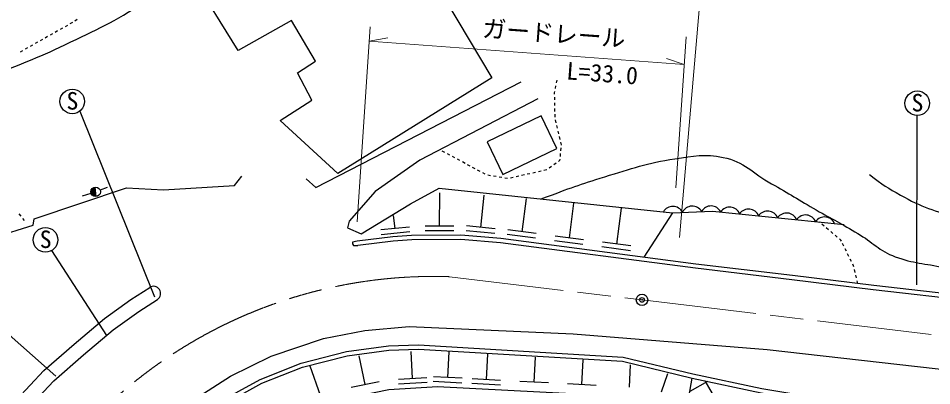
# Model space of a CAD drawing. Units: millimetres, scale not verified. Extents: x 40000 to 680000, y 20000 to 380000.
# Drawn here: x 326824 to 422472, y 271578 to 310062 of the extents above; entities that cross this region are included whole.
import ezdxf
from ezdxf.enums import TextEntityAlignment as Align

# ---------------------------------------------------------------- set-up
doc = ezdxf.new("R2010")
doc.units = ezdxf.units.MM
doc.header["$LTSCALE"] = 1000
doc.header["$PDMODE"] = 32
doc.header["$PDSIZE"] = 500
doc.linetypes.add('CHAIN', pattern=[18.5, 12, -1.5, 3.5, -1.5])
for name, color, linetype, lineweight in [('M-BGD', 7, 'Continuous', 25), ('M-BMK', 2, 'CHAIN', 13), ('M-BMK-SRVR', 3, 'Continuous', 25), ('M-STR-HTXT', 7, 'Continuous', 13), ('M-STR-STRC', 7, 'Continuous', 25)]:
    doc.layers.add(name, color=color, linetype=linetype, lineweight=lineweight)
doc.styles.add('ＭＳ ゴシック', font='')
doc.styles.get('ＭＳ ゴシック').set_extended_font_data('MS Gothic')

msp = doc.modelspace()

# ---------------------------------------------------------------- hatches: boundary and pattern name
at = {"layer": 'M-BGD'}
msp.add_hatch(color=256, dxfattribs=at).paths.add_polyline_path([(334997, 291391), (334865, 292383, 0.15649), (334587, 292256, 0.2885), (334444, 291743, 0.37347)])

# ---------------------------------------------------------------- linework, layer by layer
for p, q in [((333007, 309937), (332764, 309762)), ((331457, 309025), (331196, 308877)), ((331980, 309320), (331719, 309172)), ((332502, 309615), (332241, 309467)), ((332764, 309762), (332763, 309762)), ((329890, 308140), (329629, 307992)), ((330412, 308435), (330151, 308287)), ((330935, 308730), (330674, 308582)), ((328323, 307254), (328061, 307107)), ((328845, 307550), (328584, 307402)), ((329368, 307845), (329106, 307697)), ((327278, 306664), (327017, 306517)), ((327800, 306959), (327539, 306812)), ((383205, 303585), (383148, 303290)), ((382978, 302407), (382949, 302258)), ((382949, 302258), (382952, 302109)), ((383091, 302996), (383035, 302701)), ((382958, 301809), (382964, 301509)), ((382970, 301209), (382975, 300910)), ((382981, 300610), (382987, 300310)), ((382993, 300010), (382998, 299710)), ((383045, 299415), (383114, 299123)), ((383183, 298831), (383252, 298539)), ((383321, 298247), (383390, 297955)), ((383459, 297663), (383528, 297371)), ((383597, 297079), (383664, 296795)), ((383664, 296795), (383663, 296787)), ((371491, 296005), (371227, 296147)), ((372020, 295721), (371755, 295863)), ((372548, 295436), (372284, 295579)), ((383579, 295891), (383551, 295592)), ((383635, 296488), (383607, 296190)), ((373076, 295152), (372812, 295294)), ((373605, 294867), (373340, 295010)), ((374133, 294583), (373869, 294725)), ((383134, 294886), (382892, 294709)), ((383511, 295161), (383376, 295063)), ((383523, 295294), (383511, 295161)), ((374661, 294299), (374397, 294441)), ((375189, 294014), (374925, 294156)), ((375718, 293730), (375454, 293872)), ((379821, 293653), (379529, 293586)), ((380406, 293786), (380114, 293720)), ((380991, 293919), (380699, 293853)), ((381576, 294053), (381284, 293986)), ((382161, 294186), (381869, 294119)), ((382650, 294532), (382407, 294355)), ((376288, 293568), (375991, 293616)), ((376880, 293474), (376584, 293521)), ((377473, 293380), (377176, 293427)), ((378065, 293286), (377769, 293333)), ((378651, 293386), (378359, 293320)), ((379236, 293520), (378944, 293453)), ((333543, 291450), (334444, 291743)), ((334997, 291391), (334865, 292383)), ((336137, 292321), (335390, 292064)), ((370944, 288302), (370954, 291796)), ((375268, 288163), (375597, 291534)), ((379575, 287710), (380027, 291171)), ((384532, 287061), (385006, 290683)), ((389490, 286413), (389980, 290160)), ((326894, 289572), (327083, 289339)), ((327272, 289106), (327454, 288882)), ((366281, 288044), (366130, 289405)), ((367774, 288195), (364789, 287893)), ((372444, 288298), (369444, 288306)), ((376761, 288018), (373775, 288309)), ((381062, 287515), (378087, 287904)), ((410739, 288683), (410700, 288716)), ((411200, 288299), (410969, 288491)), ((411661, 287915), (411430, 288107)), ((367824, 287698), (364839, 287395)), ((372443, 287798), (369443, 287806)), ((376712, 287520), (373726, 287811)), ((380997, 287019), (378023, 287408)), ((386020, 286867), (383045, 287256)), ((412122, 287531), (411892, 287723)), ((412583, 287147), (412353, 287339)), ((412957, 286835), (412814, 286955)), ((385955, 286371), (382980, 286760)), ((390913, 285723), (387938, 286112)), ((390978, 286219), (388003, 286608)), ((413007, 286734), (412957, 286835)), ((413271, 286195), (413139, 286465)), ((413536, 285657), (413404, 285926)), ((413800, 285118), (413668, 285387)), ((414064, 284579), (413932, 284849)), ((414285, 284129), (414196, 284310)), ((414308, 284033), (414285, 284129)), ((414447, 283449), (414377, 283741)), ((414585, 282866), (414516, 283158)), ((414724, 282282), (414655, 282574)), ((363158, 271692), (362534, 274718)), ((368119, 272331), (367949, 275164)), ((371800, 272431), (371940, 275112)), ((375836, 272220), (375975, 274869)), ((380829, 271958), (380967, 274575)), ((358474, 270543), (357397, 273615)), ((385823, 271697), (385958, 274282)), ((390816, 271435), (390937, 273754)), ((394179, 270930), (394823, 272861)), ((364627, 271995), (361689, 271389)), ((369616, 272421), (366621, 272241)), ((369646, 271922), (366651, 271742)), ((373272, 271853), (370276, 272010)), ((373298, 272353), (370302, 272510)), ((377308, 271642), (374312, 271799)), ((377334, 272141), (374338, 272298)), ((382327, 271880), (379332, 272037)), ((387321, 271618), (384325, 271775)), ((398982, 272035), (397134, 270969)), ((398700, 272095), (400095, 269678))]:
    msp.add_line(p, q, dxfattribs=at)
for points in [[(345013, 314553), (363455, 325569), (376422, 303820), (360272, 293802), (354259, 299339), (357572, 301472), (356075, 304331), (357958, 305579), (355439, 309822), (349835, 306691)], [(377561, 293706), (383211, 296429), (381573, 299829), (375923, 297106)]]:
    msp.add_lwpolyline(points, close=True, dxfattribs=at)
for points in [[(356954, 293246), (357987, 292327), (379480, 303405)], [(381230, 301629), (368875, 295196), (364212, 291929), (361489, 288797), (361285, 288117), (362714, 287470), (367888, 290635), (370883, 292269), (395320, 289699), (392333, 285033)], [(310752, 234006), (308936, 237120), (307087, 241215), (305862, 245470), (305249, 249044), (304977, 254013), (305385, 258710), (306372, 263236), (308108, 267899), (310899, 272766), (315698, 280084), (318625, 283283), (319782, 284236), (324343, 287130), (328393, 288389), (328496, 289070), (338162, 292303), (342042, 292099), (349462, 292541), (350244, 293528)], [(395320, 289699), (399518, 289875), (413303, 288446)], [(488011, 279457), (480002, 279253), (470569, 278605), (459323, 278028), (454103, 278130), (448226, 278401), (444802, 278639), (440661, 279080), (434916, 279760), (426814, 280883), (416396, 282075), (407888, 283130), (397781, 284321), (377364, 286990), (373169, 287356), (368006, 287310), (366029, 287172), (362319, 286717)], [(362319, 286717), (361831, 286627), (361811, 286425), (361932, 286277), (362374, 286270)], [(488022, 279007), (480024, 278803), (470596, 278156), (459330, 277578), (454088, 277680), (448200, 277952), (444763, 278190), (440610, 278633), (434858, 279313), (426758, 280437), (416343, 281628), (407834, 282683), (397725, 283874), (377315, 286543), (373151, 286906), (368023, 286860), (366072, 286724), (362374, 286270)], [(325195, 268579), (329499, 273158), (332663, 275940), (335850, 278607), (338612, 280600), (340583, 281880)], [(326288, 267552), (330543, 272078), (333640, 274801), (336771, 277422), (339460, 279362), (341400, 280621)], [(325326, 233842), (325770, 238480), (326689, 243551), (327880, 247601), (329480, 251788), (331658, 256076), (334041, 259684), (336185, 262305), (339861, 266015), (343979, 269350), (349050, 272583), (353305, 274660), (358785, 276532), (363107, 277348), (367770, 277791), (384918, 277002), (405240, 275360), (436740, 271803)], [(327221, 233821), (327562, 237895), (328209, 241639), (329230, 245077), (330285, 248378), (332021, 252190), (334403, 256581), (336786, 259985), (340563, 264273), (344069, 267302), (347677, 269787), (352136, 272237), (356458, 273939), (361189, 275164), (365580, 275743), (368745, 275845), (390153, 274586), (397471, 272816), (404687, 271284), (408669, 270638), (413366, 270059), (421126, 269344), (428205, 269072)], [(327670, 233783), (328009, 237838), (328647, 241537), (329660, 244944), (330705, 248216), (332424, 251990), (334786, 256344), (337140, 259706), (340881, 263953), (344345, 266946), (347914, 269403), (352327, 271829), (356597, 273510), (361275, 274722), (365616, 275294), (368739, 275395), (390087, 274139), (397372, 272377), (404604, 270842), (408605, 270192), (413318, 269612), (421097, 268895), (428204, 268622)], [(332100, 233766), (332339, 238403), (333088, 242283), (334994, 248478), (337717, 253515), (341869, 259029), (345409, 262364), (349969, 265564), (354768, 268184), (360010, 270022), (365626, 271180), (370731, 271486), (392820, 270329), (396803, 269001), (397372, 272377)]]:
    msp.add_lwpolyline(points, dxfattribs=at)
msp.add_circle((334923, 291886), 500, dxfattribs=at)
for centre, radius, start, end in [((395362, 289233), 1133, 26.78203, 150.63706), ((397396, 289253), 1133, 30.48049, 154.33551), ((399361, 289274), 1133, 26.90168, 150.75671), ((401312, 289153), 1133, 22.15187, 146.00689), ((403301, 288947), 1133, 22.15187, 146.00689), ((405290, 288740), 1133, 22.15187, 146.00689), ((407280, 288534), 1133, 22.15187, 146.00689), ((409269, 288328), 1133, 22.15187, 146.00689), ((411258, 288121), 1133, 22.15187, 146.00689), ((340982, 281244), 750, 303.91547, 122.06157)]:
    msp.add_arc(centre, radius, start, end, dxfattribs=at)
for points, knots in [([(306677, 242638), (305322, 244243), (304955, 244677), (303907, 246028), (302876, 247359), (302059, 247972), (301355, 249500), (300565, 251213), (300557, 252334), (300095, 254163), (299456, 256694), (299308, 258167), (298547, 260664), (297604, 263753), (296400, 265273), (295688, 268424), (295266, 270291), (295599, 271416), (295739, 273325), (296096, 278210), (296405, 281010), (297883, 285680), (299013, 289251), (300175, 291215), (302733, 293951), (305581, 296997), (307895, 297991), (311616, 299873), (316131, 302157), (319158, 302224), (323886, 304025), (326982, 305205), (328727, 305860), (331714, 307293), (335005, 308871), (336922, 309673), (339934, 311734), (343913, 314457), (345734, 316525), (349532, 319495), (351518, 321047), (352459, 322198), (354689, 323375), (356752, 324463), (357935, 325123), (360202, 325672), (361770, 326052), (362421, 326152), (364287, 326285)], [0, 0, 0, 0, 1, 1, 1, 2, 2, 2, 3, 3, 3, 4, 4, 4, 5, 5, 5, 6, 6, 6, 7, 7, 7, 8, 8, 8, 9, 9, 9, 10, 10, 10, 11, 11, 11, 12, 12, 12, 13, 13, 13, 14, 14, 14, 15, 15, 15, 16, 16, 16, 16]), ([(381585, 291144), (384710, 292325), (385600, 292653), (388228, 293454), (391065, 294319), (392648, 294905), (395580, 295343), (397534, 295635), (398698, 295886), (400634, 295496), (402839, 295053), (403732, 293847), (405689, 292739), (407540, 291692), (408543, 291045), (410386, 289983), (412072, 289011), (413051, 288525), (414725, 287532), (416281, 286609), (416957, 285704), (418656, 285081), (420555, 284386), (421737, 284401), (423711, 283958), (424589, 283761), (425060, 283520), (425957, 283448), (427865, 283295), (428944, 283505), (430858, 283499), (432594, 283493), (433613, 283805), (435300, 283397), (436992, 282987), (437717, 282114), (439384, 281610), (442102, 280787), (443766, 280951), (446583, 280589), (450960, 280025), (453408, 279607), (457814, 279363), (463214, 279065), (466244, 279737), (471650, 279874), (480712, 280104), (485791, 280172), (494856, 280234), (504158, 280298), (509370, 280196), (518672, 280158), (522132, 280144), (524079, 280356), (527530, 280115), (529851, 279954), (530666, 279876), (533454, 279492)], [0, 0, 0, 0, 1, 1, 1, 2, 2, 2, 3, 3, 3, 4, 4, 4, 5, 5, 5, 6, 6, 6, 7, 7, 7, 8, 8, 8, 9, 9, 9, 10, 10, 10, 11, 11, 11, 12, 12, 12, 13, 13, 13, 14, 14, 14, 15, 15, 15, 16, 16, 16, 17, 17, 17, 18, 18, 18, 19, 19, 19, 19]), ([(415940, 293683), (417361, 292603), (417876, 292285), (419208, 291539), (421404, 290307), (422781, 289820), (425232, 289241), (426692, 288897), (427563, 289016), (429061, 288935), (429678, 288901), (430037, 289006), (430644, 288884), (432262, 288559), (432960, 287757), (434473, 287097), (436105, 286385), (436947, 285669), (438710, 285412), (439993, 285225), (440752, 285742), (442028, 285514), (443947, 285173), (444782, 284211), (446623, 283574), (448819, 282815), (450146, 282694), (452443, 282349), (457421, 281602), (460278, 281795), (465309, 281634), (475354, 281313), (480989, 281751), (491040, 281787), (502585, 281829), (509053, 281897), (520598, 281832), (528256, 281788), (532546, 281727), (540203, 281602), (544989, 281524), (547670, 281292), (552456, 281372), (554823, 281412), (556150, 281516), (558506, 281755), (560856, 281994), (561655, 282126), (564497, 282595)], [0, 0, 0, 0, 1, 1, 1, 2, 2, 2, 3, 3, 3, 4, 4, 4, 5, 5, 5, 6, 6, 6, 7, 7, 7, 8, 8, 8, 9, 9, 9, 10, 10, 10, 11, 11, 11, 12, 12, 12, 13, 13, 13, 14, 14, 14, 15, 15, 15, 16, 16, 16, 16])]:
    msp.add_open_spline(points, degree=3, knots=knots, dxfattribs=at)
at = {"layer": 'M-BMK'}
for p, q in [((371981, 282996), (392139, 280563)), ((392139, 280563), (432633, 275744))]:
    msp.add_line(p, q, dxfattribs=at)
msp.add_arc((370299, 233126), 49899, 88.06828, 179.11361, dxfattribs=at)
at = {"layer": 'M-BMK-SRVR'}
msp.add_circle((392139, 280563), 600, dxfattribs=at)
msp.add_point((392139, 280563), dxfattribs=at)
at = {"layer": 'M-STR-HTXT'}
for p, q in [((398854, 319571), (396065, 287085)), ((363685, 309175), (362301, 288738)), ((363583, 307657), (365514, 308016)), ((396750, 308122), (395677, 292291)), ((363583, 307657), (396553, 305226)), ((396553, 305226), (394695, 305864))]:
    msp.add_line(p, q, dxfattribs=at)
at = {"layer": 'M-STR-STRC'}
for p, q in [((333276, 300344), (341075, 280871)), ((420899, 299875), (420887, 282156)), ((312707, 288457), (330753, 272595)), ((330293, 285726), (336054, 276822))]:
    msp.add_line(p, q, dxfattribs=at)
for centre in [(332475, 301355), (420954, 301164), (329672, 286857)]:
    msp.add_circle(centre, 1290, dxfattribs=at)

# ---------------------------------------------------------------- texts
at = {"layer": 'M-STR-HTXT', "style": 'ＭＳ ゴシック'}
for s, p in [('ガードレール', (375323, 307569)), ('L=33.0', (384136, 303120))]:
    msp.add_text(s, height=1833, rotation=355.783, dxfattribs=at).set_placement(p, align=Align.BOTTOM_LEFT)
at = {"layer": 'M-STR-STRC', "style": 'ＭＳ ゴシック'}
for p in [(332494, 299948), (420973, 299757), (329691, 285451)]:
    msp.add_text('S', height=1833, dxfattribs=at).set_placement(p, align=Align.BOTTOM_CENTER)

doc.saveas('drawing.dxf')
